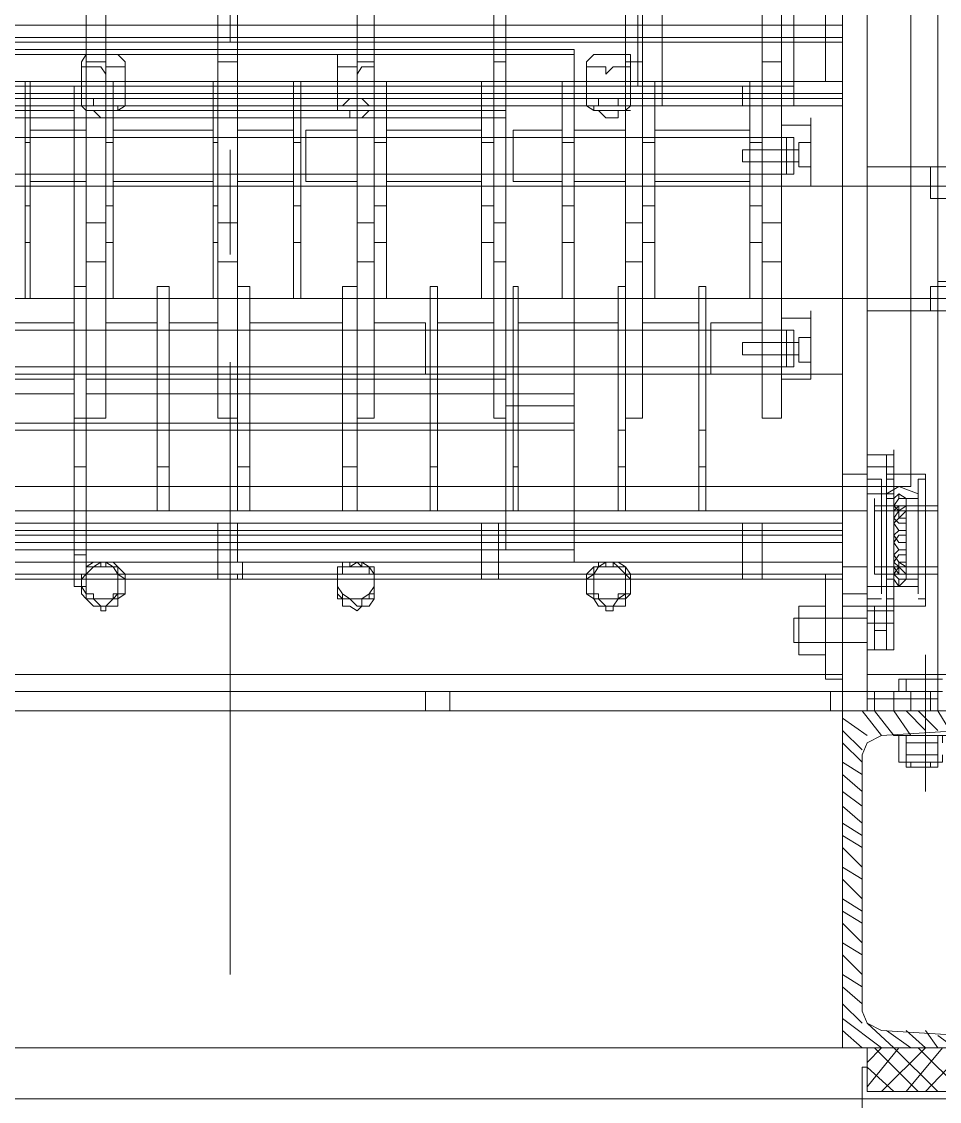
# Model space of a CAD drawing. Header units: millimetres. Extents: x 3220 to 226993, y 817 to 176024.
# Drawn here: x 73825 to 74369, y 87830 to 88470 of the extents above; entities that cross this region are included whole.
import ezdxf

# ---------------------------------------------------------------- set-up
doc = ezdxf.new("R2010")
doc.units = ezdxf.units.MM

# ---------------------------------------------------------------- blocks, each defined once
blk = doc.blocks.new('ligne broyage 2')
at = {"color": 7, "linetype": 'Continuous', "lineweight": 5, "true_color": 0x000007}
for points in [[(1697.35, 9545.77), (1697.35, 8427.57)], [(1697.35, 8427.57), (1697.35, 9545.77)], [(1711.82, 9545.77), (1711.82, 8427.57)], [(1747.99, 9338.91), (1747.99, 8468.07)], [(1759.56, 9338.91), (1759.56, 8468.07)], [(1830.44, 9338.91), (1830.44, 8468.07)], [(1911.45, 9338.91), (1911.45, 8468.07)], [(1918.68, 9338.91), (1918.68, 8468.07)], [(1989.56, 9338.91), (1989.56, 8468.07)], [(2070.57, 9338.91), (2070.57, 8468.07)], [(2082.15, 9338.91), (2082.15, 8468.07)], [(2148.69, 9338.91), (2148.69, 8468.07)], [(1740.75, 9153.75), (1740.75, 8653.23)], [(1818.87, 9142.18), (1818.87, 8664.81)], [(1833.33, 9142.18), (1833.33, 8664.81)], [(2074.91, 9064.06), (2074.91, 8690.85)], [(1655.4, 8617.07), (1655.4, 8945.44)], [(1671.32, 8945.44), (1671.32, 8617.07)], [(1840.57, 8878.9), (1840.57, 8468.07)], [(1999.69, 8878.9), (1999.69, 8468.07)], [(2160.26, 8878.9), (2160.26, 8468.07)], [(1721.95, 8667.7), (1721.95, 8790.66)], [(2440.9, 8700.97), (1711.82, 8700.97)], [(1711.82, 8700.97), (2440.9, 8700.97)], [(1711.82, 8693.74), (2440.9, 8693.74)], [(2440.9, 8690.85), (1711.82, 8690.85)], [(1711.82, 8690.85), (2440.9, 8690.85)], [(1870.94, 8686.51), (2455.36, 8686.51)], [(1870.94, 8686.51), (1870.94, 8683.61)], [(1870.94, 8683.61), (1870.94, 8482.54)], [(1870.94, 8683.61), (2455.36, 8683.61)], [(1759.56, 8679.27), (1747.99, 8679.27)], [(1840.57, 8679.27), (1830.44, 8679.27)], [(1837.67, 8679.27), (1837.67, 8657.57)], [(1863.71, 8657.57), (1863.71, 8679.27)], [(1918.68, 8679.27), (1911.45, 8679.27)], [(1989.56, 8679.27), (1989.56, 8657.57)], [(1999.69, 8679.27), (1989.56, 8679.27)], [(2011.26, 8657.57), (2011.26, 8679.27)], [(2082.15, 8679.27), (2070.57, 8679.27)], [(2137.12, 8679.27), (2137.12, 8657.57)], [(2160.26, 8679.27), (2148.69, 8679.27)], [(2163.15, 8657.57), (2163.15, 8679.27)], [(2440.9, 8667.7), (1711.82, 8667.7)], [(1711.82, 8667.7), (1721.95, 8667.7), (1721.95, 8667.7)], [(1759.56, 8667.7), (1766.79, 8667.7)], [(1759.56, 8667.7), (1759.56, 8572.23)], [(1766.79, 8667.7), (1766.79, 8572.23)], [(1823.21, 8667.7), (1830.44, 8667.7)], [(1823.21, 8667.7), (1823.21, 8572.23)], [(1830.44, 8667.7), (1830.44, 8572.23)], [(1870.94, 8667.7), (1878.18, 8667.7)], [(1870.94, 8667.7), (1870.94, 8572.23)], [(1878.18, 8667.7), (1878.18, 8572.23)], [(1918.68, 8667.7), (1925.91, 8667.7)], [(1918.68, 8667.7), (1918.68, 8572.23)], [(1925.91, 8667.7), (1925.91, 8572.23)], [(1982.33, 8667.7), (1989.56, 8667.7)], [(1982.33, 8667.7), (1982.33, 8572.23)], [(1989.56, 8667.7), (1989.56, 8572.23)], [(2032.96, 8667.7), (2037.3, 8667.7)], [(2032.96, 8667.7), (2032.96, 8572.23)], [(2037.3, 8667.7), (2037.3, 8572.23)], [(2082.15, 8667.7), (2085.04, 8667.7)], [(2082.15, 8667.7), (2082.15, 8572.23)], [(2085.04, 8667.7), (2085.04, 8572.23)], [(2144.35, 8667.7), (2148.69, 8667.7)], [(2144.35, 8667.7), (2144.35, 8572.23)], [(2148.69, 8667.7), (2148.69, 8572.23)], [(2193.53, 8667.7), (2196.42, 8667.7)], [(2193.53, 8667.7), (2193.53, 8572.23)], [(2196.42, 8667.7), (2196.42, 8572.23)], [(1740.75, 8664.81), (1771.13, 8664.81)], [(1818.87, 8664.81), (1771.13, 8664.81)], [(1771.13, 8664.81), (1771.13, 8653.23)], [(1818.87, 8653.23), (1818.87, 8664.81)], [(1818.87, 8664.81), (1833.33, 8664.81)], [(1833.33, 8664.81), (2315.04, 8664.81)], [(2167.49, 8664.81), (2160.26, 8664.81)], [(2160.26, 8660.47), (2160.26, 8664.81)], [(2167.49, 8660.47), (2167.49, 8664.81)], [(2440.9, 8660.47), (1711.82, 8660.47)], [(1711.82, 8660.47), (2440.9, 8660.47)], [(2440.9, 8657.57), (1711.82, 8657.57)], [(1711.82, 8657.57), (2440.9, 8657.57)], [(1711.82, 8657.57), (2440.9, 8657.57)], [(1747.99, 8657.57), (1759.56, 8657.57)], [(1830.44, 8657.57), (1840.57, 8657.57)], [(1837.67, 8657.57), (1837.67, 8653.23)], [(1859.37, 8650.34), (1859.37, 8653.23), (1856.48, 8653.23), (1856.48, 8657.57), (1844.91, 8657.57), (1844.91, 8653.23), (1840.57, 8653.23)], [(1863.71, 8653.23), (1863.71, 8657.57)], [(1911.45, 8657.57), (1918.68, 8657.57)], [(2008.37, 8650.34), (2011.26, 8650.34), (2011.26, 8653.23), (2008.37, 8653.23), (2004.03, 8657.57), (1996.8, 8657.57), (1992.46, 8653.23), (1989.56, 8653.23)], [(1989.56, 8653.23), (1989.56, 8650.34), (2011.26, 8650.34), (2011.26, 8657.57), (1989.56, 8657.57), (1989.56, 8653.23), (1989.56, 8657.57)], [(1989.56, 8657.57), (1999.69, 8657.57)], [(2011.26, 8653.23), (2011.26, 8657.57)], [(2070.57, 8657.57), (2082.15, 8657.57)], [(2137.12, 8657.57), (2137.12, 8653.23)], [(2160.26, 8650.34), (2160.26, 8653.23), (2155.92, 8653.23), (2155.92, 8657.57), (2144.35, 8657.57), (2144.35, 8653.23), (2141.45, 8653.23)], [(2148.69, 8657.57), (2160.26, 8657.57)], [(2167.49, 8660.47), (2160.26, 8660.47)], [(2160.26, 8646), (2160.26, 8660.47), (2167.49, 8660.47)], [(2163.15, 8653.23), (2163.15, 8657.57)], [(2167.49, 8646), (2167.49, 8660.47)], [(2440.9, 8653.23), (1711.82, 8653.23)], [(1740.75, 8653.23), (1771.13, 8653.23)], [(1818.87, 8653.23), (1771.13, 8653.23)], [(1818.87, 8653.23), (2329.51, 8653.23)], [(1837.67, 8650.34), (1840.57, 8650.34)], [(1840.57, 8653.23), (1840.57, 8650.34), (1840.57, 8650.34)], [(1840.57, 8650.34), (1844.91, 8650.34), (1844.91, 8646), (1852.14, 8646), (1856.48, 8650.34), (1859.37, 8650.34)], [(1859.37, 8650.34), (1859.37, 8653.23)], [(1911.45, 8650.34), (2160.26, 8650.34)], [(1911.45, 8650.34), (1911.45, 8646)], [(1989.56, 8653.23), (1989.56, 8650.34), (1989.56, 8650.34)], [(1989.56, 8650.34), (1989.56, 8653.23)], [(1989.56, 8650.34), (1992.46, 8650.34), (1996.8, 8646), (2004.03, 8646), (2004.03, 8650.34), (2008.37, 8650.34)], [(2008.37, 8650.34), (2011.26, 8650.34)], [(2137.12, 8650.34), (2141.45, 8650.34)], [(2141.45, 8653.23), (2141.45, 8650.34), (2141.45, 8650.34)], [(2141.45, 8650.34), (2144.35, 8650.34), (2144.35, 8646), (2151.58, 8646), (2155.92, 8650.34), (2160.26, 8650.34)], [(2160.26, 8650.34), (2160.26, 8653.23)], [(2167.49, 8650.34), (2414.86, 8650.34)], [(1730.63, 8641.66), (1730.63, 8646)], [(1730.63, 8605.5), (1730.63, 8641.66), (1747.99, 8641.66)], [(1730.63, 8605.5), (1730.63, 8641.66)], [(1747.99, 8641.66), (1747.99, 8646)], [(1747.99, 8641.66), (1747.99, 8605.5)], [(1911.45, 8646), (1911.45, 8482.54)], [(1911.45, 8646), (2160.26, 8646)], [(2167.49, 8646), (2160.26, 8646)], [(2160.26, 8468.07), (2160.26, 8646)], [(2167.49, 8646), (2414.86, 8646)], [(2167.49, 8468.07), (2167.49, 8646)], [(1823.21, 8638.77), (1766.79, 8638.77)], [(1766.79, 8608.39), (1766.79, 8638.77)], [(1823.21, 8608.39), (1823.21, 8638.77)], [(1870.94, 8638.77), (1840.57, 8638.77)], [(1840.57, 8608.39), (1840.57, 8638.77)], [(1870.94, 8608.39), (1870.94, 8638.77)], [(1878.18, 8608.39), (1878.18, 8638.77)], [(1907.11, 8638.77), (1878.18, 8638.77)], [(1907.11, 8608.39), (1907.11, 8638.77)], [(1982.33, 8638.77), (1925.91, 8638.77)], [(1925.91, 8608.39), (1925.91, 8638.77)], [(1982.33, 8608.39), (1982.33, 8638.77)], [(2030.07, 8638.77), (1999.69, 8638.77)], [(1999.69, 8608.39), (1999.69, 8638.77)], [(2030.07, 8608.39), (2030.07, 8638.77)], [(2037.3, 8608.39), (2037.3, 8638.77)], [(2070.57, 8638.77), (2037.3, 8638.77)], [(2070.57, 8608.39), (2070.57, 8638.77)], [(2144.35, 8638.77), (2085.04, 8638.77)], [(2085.04, 8608.39), (2085.04, 8638.77)], [(2144.35, 8608.39), (2144.35, 8638.77)], [(2193.53, 8638.77), (2160.26, 8638.77)], [(2160.26, 8608.39), (2160.26, 8638.77)], [(2193.53, 8608.39), (2193.53, 8638.77)], [(1737.86, 8631.54), (1730.63, 8631.54)], [(1737.86, 8631.54), (1737.86, 8617.07)], [(2400.39, 8634.43), (1740.75, 8634.43)], [(1745.09, 8634.43), (1745.09, 8612.73)], [(1747.99, 8634.43), (1745.09, 8634.43)], [(1766.79, 8634.43), (1759.56, 8634.43)], [(1759.56, 8631.54), (1766.79, 8631.54)], [(1823.21, 8634.43), (1766.79, 8634.43)], [(1830.44, 8634.43), (1823.21, 8634.43)], [(1823.21, 8631.54), (1830.44, 8631.54)], [(1870.94, 8634.43), (1840.57, 8634.43)], [(1878.18, 8634.43), (1870.94, 8634.43)], [(1870.94, 8631.54), (1878.18, 8631.54)], [(1907.11, 8634.43), (1878.18, 8634.43)], [(1925.91, 8634.43), (1918.68, 8634.43)], [(1918.68, 8631.54), (1925.91, 8631.54)], [(1982.33, 8634.43), (1925.91, 8634.43)], [(1989.56, 8634.43), (1982.33, 8634.43)], [(1982.33, 8631.54), (1989.56, 8631.54)], [(2030.07, 8634.43), (1999.69, 8634.43)], [(2037.3, 8634.43), (2032.96, 8634.43)], [(2032.96, 8631.54), (2037.3, 8631.54)], [(2070.57, 8634.43), (2037.3, 8634.43)], [(2085.04, 8634.43), (2082.15, 8634.43)], [(2082.15, 8631.54), (2085.04, 8631.54)], [(2144.35, 8634.43), (2085.04, 8634.43)], [(2148.69, 8634.43), (2144.35, 8634.43)], [(2144.35, 8631.54), (2148.69, 8631.54)], [(2193.53, 8634.43), (2160.26, 8634.43)], [(2196.42, 8634.43), (2193.53, 8634.43)], [(2193.53, 8631.54), (2196.42, 8631.54)], [(1745.09, 8627.2), (1737.86, 8627.2)], [(1745.09, 8627.2), (1745.09, 8619.96), (1740.75, 8619.96)], [(1740.75, 8627.2), (1745.09, 8627.2), (1745.09, 8627.2)], [(1771.13, 8627.2), (1771.13, 8619.96), (1740.75, 8619.96)], [(1771.13, 8627.2), (1740.75, 8627.2)], [(2074.91, 8627.2), (2074.91, 8564.99)], [(1671.32, 8605.5), (1671.32, 8617.07), (1629.37, 8617.07)], [(1655.4, 8617.07), (1655.4, 8605.5)], [(1659.74, 8605.5), (1659.74, 8617.07)], [(1697.35, 8617.07), (1671.32, 8617.07)], [(1730.63, 8617.07), (1737.86, 8617.07)], [(1737.86, 8619.96), (1745.09, 8619.96)], [(1740.75, 8612.73), (1740.75, 8617.07)], [(1740.75, 8612.73), (2400.39, 8612.73)], [(1745.09, 8612.73), (1747.99, 8612.73)], [(1759.56, 8612.73), (1766.79, 8612.73)], [(1766.79, 8612.73), (1823.21, 8612.73)], [(1823.21, 8612.73), (1830.44, 8612.73)], [(1840.57, 8612.73), (1870.94, 8612.73)], [(1870.94, 8612.73), (1878.18, 8612.73)], [(1878.18, 8612.73), (1907.11, 8612.73)], [(1918.68, 8612.73), (1925.91, 8612.73)], [(1925.91, 8612.73), (1982.33, 8612.73)], [(1982.33, 8612.73), (1989.56, 8612.73)], [(1999.69, 8612.73), (2030.07, 8612.73)], [(2032.96, 8612.73), (2037.3, 8612.73)], [(2037.3, 8612.73), (2070.57, 8612.73)], [(2082.15, 8612.73), (2085.04, 8612.73)], [(2085.04, 8612.73), (2144.35, 8612.73)], [(2144.35, 8612.73), (2148.69, 8612.73)], [(2160.26, 8612.73), (2193.53, 8612.73)], [(2193.53, 8612.73), (2196.42, 8612.73)], [(2495.87, 8605.5), (1629.37, 8605.5)], [(1655.4, 8538.95), (1655.4, 8605.5)], [(1659.74, 8598.26), (1659.74, 8605.5)], [(1671.32, 8605.5), (1671.32, 8538.95)], [(1730.63, 8605.5), (1747.99, 8605.5)], [(1747.99, 8605.5), (1747.99, 8608.39)], [(1766.79, 8608.39), (1823.21, 8608.39)], [(1840.57, 8608.39), (1870.94, 8608.39)], [(1878.18, 8608.39), (1907.11, 8608.39)], [(1925.91, 8608.39), (1982.33, 8608.39)], [(1999.69, 8608.39), (2030.07, 8608.39)], [(2037.3, 8608.39), (2070.57, 8608.39)], [(2085.04, 8608.39), (2144.35, 8608.39)], [(2160.26, 8608.39), (2193.53, 8608.39)], [(1766.79, 8593.92), (1759.56, 8593.92)], [(1830.44, 8593.92), (1823.21, 8593.92)], [(1878.18, 8593.92), (1870.94, 8593.92)], [(1925.91, 8593.92), (1918.68, 8593.92)], [(1989.56, 8593.92), (1982.33, 8593.92)], [(2037.3, 8593.92), (2032.96, 8593.92)], [(2085.04, 8593.92), (2082.15, 8593.92)], [(2148.69, 8593.92), (2144.35, 8593.92)], [(2196.42, 8593.92), (2193.53, 8593.92)], [(1759.56, 8583.8), (1747.99, 8583.8)], [(1840.57, 8583.8), (1830.44, 8583.8)], [(1918.68, 8583.8), (1911.45, 8583.8)], [(1999.69, 8583.8), (1989.56, 8583.8)], [(2082.15, 8583.8), (2070.57, 8583.8)], [(2160.26, 8583.8), (2148.69, 8583.8)], [(1759.56, 8572.23), (1766.79, 8572.23), (1766.79, 8538.95)], [(1759.56, 8572.23), (1759.56, 8538.95)], [(1759.56, 8572.23), (1766.79, 8572.23)], [(1823.21, 8572.23), (1830.44, 8572.23), (1830.44, 8538.95)], [(1823.21, 8572.23), (1823.21, 8538.95)], [(1823.21, 8572.23), (1830.44, 8572.23)], [(1870.94, 8572.23), (1878.18, 8572.23), (1878.18, 8538.95)], [(1870.94, 8572.23), (1870.94, 8538.95)], [(1870.94, 8572.23), (1878.18, 8572.23)], [(1918.68, 8572.23), (1925.91, 8572.23), (1925.91, 8538.95)], [(1918.68, 8572.23), (1918.68, 8538.95)], [(1918.68, 8572.23), (1925.91, 8572.23)], [(1982.33, 8572.23), (1989.56, 8572.23), (1989.56, 8538.95)], [(1982.33, 8572.23), (1982.33, 8538.95)], [(1982.33, 8572.23), (1989.56, 8572.23)], [(2032.96, 8572.23), (2037.3, 8572.23), (2037.3, 8538.95)], [(2032.96, 8572.23), (2032.96, 8538.95)], [(2032.96, 8572.23), (2037.3, 8572.23)], [(2082.15, 8572.23), (2082.15, 8538.95)], [(2085.04, 8572.23), (2085.04, 8538.95)], [(2144.35, 8572.23), (2148.69, 8572.23), (2148.69, 8538.95)], [(2144.35, 8572.23), (2144.35, 8538.95)], [(2144.35, 8572.23), (2148.69, 8572.23)], [(2193.53, 8572.23), (2196.42, 8572.23), (2196.42, 8538.95)], [(2193.53, 8572.23), (2193.53, 8538.95)], [(2193.53, 8572.23), (2196.42, 8572.23)], [(1747.99, 8560.65), (1759.56, 8560.65)], [(1830.44, 8560.65), (1840.57, 8560.65)], [(1911.45, 8560.65), (1918.68, 8560.65)], [(1989.56, 8560.65), (1999.69, 8560.65)], [(2070.57, 8560.65), (2082.15, 8560.65)], [(2148.69, 8560.65), (2160.26, 8560.65)], [(1640.94, 8538.95), (1640.94, 8546.19), (1659.74, 8546.19), (1655.4, 8546.19), (1655.4, 8549.08), (1640.94, 8549.08), (1640.94, 8546.19)], [(1659.74, 8538.95), (1659.74, 8546.19)], [(1797.17, 8546.19), (1792.83, 8546.19)], [(1792.83, 8413.1), (1792.83, 8546.19)], [(1797.17, 8413.1), (1797.17, 8546.19)], [(1844.91, 8546.19), (1840.57, 8546.19)], [(1840.57, 8413.1), (1840.57, 8546.19)], [(1844.91, 8413.1), (1844.91, 8546.19)], [(1907.11, 8546.19), (1904.22, 8546.19)], [(1904.22, 8413.1), (1904.22, 8546.19)], [(1907.11, 8413.1), (1907.11, 8546.19)], [(1956.29, 8546.19), (1951.95, 8546.19)], [(1951.95, 8413.1), (1951.95, 8546.19)], [(1956.29, 8413.1), (1956.29, 8546.19)], [(2008.37, 8546.19), (1999.69, 8546.19)], [(1999.69, 8413.1), (1999.69, 8546.19)], [(2008.37, 8413.1), (2008.37, 8546.19)], [(2070.57, 8546.19), (2063.34, 8546.19)], [(2063.34, 8413.1), (2063.34, 8546.19)], [(2070.57, 8413.1), (2070.57, 8546.19)], [(2111.08, 8413.1), (2111.08, 8546.19)], [(2118.31, 8546.19), (2111.08, 8546.19)], [(2118.31, 8413.1), (2118.31, 8546.19)], [(2160.26, 8413.1), (2160.26, 8546.19)], [(2167.49, 8546.19), (2160.26, 8546.19)], [(2167.49, 8413.1), (2167.49, 8546.19)], [(1629.37, 8538.95), (1629.37, 8531.72), (1697.35, 8531.72)], [(2495.87, 8538.95), (1629.37, 8538.95)], [(1655.4, 8538.95), (1655.4, 8531.72)], [(1659.74, 8531.72), (1659.74, 8538.95)], [(1671.32, 8531.72), (1671.32, 8538.95)], [(1759.56, 8538.95), (1766.79, 8538.95)], [(1823.21, 8538.95), (1830.44, 8538.95)], [(1870.94, 8538.95), (1878.18, 8538.95)], [(1918.68, 8538.95), (1925.91, 8538.95)], [(1982.33, 8538.95), (1989.56, 8538.95)], [(2032.96, 8538.95), (2037.3, 8538.95)], [(2082.15, 8538.95), (2085.04, 8538.95)], [(2144.35, 8538.95), (2148.69, 8538.95)], [(2193.53, 8538.95), (2196.42, 8538.95)], [(1655.4, 8301.72), (1655.4, 8531.72)], [(1671.32, 8531.72), (1671.32, 8427.57)], [(1730.63, 8527.38), (1730.63, 8531.72)], [(1730.63, 8491.22), (1730.63, 8527.38), (1730.63, 8527.38)], [(1747.99, 8491.22), (1747.99, 8527.38), (1730.63, 8527.38), (1730.63, 8491.22)], [(1747.99, 8527.38), (1747.99, 8531.72)], [(2400.39, 8520.15), (1740.75, 8520.15)], [(1745.09, 8520.15), (1745.09, 8498.45)], [(1747.99, 8520.15), (1745.09, 8520.15)], [(1789.94, 8524.49), (1759.56, 8524.49)], [(1789.94, 8520.15), (1759.56, 8520.15)], [(1789.94, 8524.49), (1789.94, 8494.11)], [(1797.17, 8520.15), (1792.83, 8520.15)], [(1797.17, 8524.49), (1797.17, 8494.11)], [(1830.44, 8524.49), (1797.17, 8524.49)], [(1830.44, 8520.15), (1797.17, 8520.15)], [(1830.44, 8524.49), (1830.44, 8494.11)], [(1844.91, 8520.15), (1840.57, 8520.15)], [(1904.22, 8524.49), (1844.91, 8524.49)], [(1844.91, 8524.49), (1844.91, 8494.11)], [(1904.22, 8520.15), (1844.91, 8520.15)], [(1904.22, 8524.49), (1904.22, 8494.11)], [(1907.11, 8520.15), (1904.22, 8520.15)], [(1951.95, 8524.49), (1918.68, 8524.49)], [(1951.95, 8520.15), (1918.68, 8520.15)], [(1951.95, 8524.49), (1951.95, 8494.11)], [(1956.29, 8520.15), (1951.95, 8520.15)], [(1959.19, 8524.49), (1959.19, 8494.11)], [(1989.56, 8524.49), (1959.19, 8524.49)], [(1989.56, 8520.15), (1959.19, 8520.15)], [(1989.56, 8524.49), (1989.56, 8494.11)], [(2008.37, 8520.15), (1999.69, 8520.15)], [(2063.34, 8524.49), (2008.37, 8524.49)], [(2008.37, 8524.49), (2008.37, 8494.11)], [(2063.34, 8520.15), (2008.37, 8520.15)], [(2063.34, 8524.49), (2063.34, 8494.11)], [(2070.57, 8520.15), (2063.34, 8520.15)], [(2111.08, 8524.49), (2082.15, 8524.49)], [(2111.08, 8520.15), (2082.15, 8520.15)], [(2111.08, 8524.49), (2111.08, 8494.11)], [(2118.31, 8520.15), (2111.08, 8520.15)], [(2118.31, 8524.49), (2118.31, 8494.11)], [(2148.69, 8524.49), (2118.31, 8524.49)], [(2148.69, 8520.15), (2118.31, 8520.15)], [(2148.69, 8524.49), (2148.69, 8494.11)], [(2167.49, 8520.15), (2160.26, 8520.15)], [(2222.46, 8524.49), (2167.49, 8524.49)], [(2167.49, 8524.49), (2167.49, 8494.11)], [(2222.46, 8520.15), (2167.49, 8520.15)], [(1737.86, 8515.81), (1730.63, 8515.81)], [(1737.86, 8515.81), (1737.86, 8501.34)], [(1745.09, 8512.92), (1737.86, 8512.92)], [(1745.09, 8512.92), (1745.09, 8505.68), (1740.75, 8505.68)], [(1740.75, 8512.92), (1745.09, 8512.92), (1745.09, 8512.92)], [(1771.13, 8512.92), (1771.13, 8505.68), (1740.75, 8505.68)], [(1771.13, 8512.92), (1740.75, 8512.92)], [(1730.63, 8501.34), (1737.86, 8501.34)], [(1737.86, 8505.68), (1745.09, 8505.68)], [(1740.75, 8498.45), (1740.75, 8501.34)], [(2074.91, 8501.34), (2074.91, 8138.25), (2074.91, 8138.25)], [(1740.75, 8498.45), (2400.39, 8498.45)], [(1745.09, 8498.45), (1747.99, 8498.45)], [(1759.56, 8498.45), (1789.94, 8498.45)], [(1792.83, 8498.45), (1797.17, 8498.45)], [(1797.17, 8498.45), (1830.44, 8498.45)], [(1840.57, 8498.45), (1844.91, 8498.45)], [(1844.91, 8498.45), (1904.22, 8498.45)], [(1904.22, 8498.45), (1907.11, 8498.45)], [(1918.68, 8498.45), (1951.95, 8498.45)], [(1951.95, 8498.45), (1956.29, 8498.45)], [(1959.19, 8498.45), (1989.56, 8498.45)], [(1999.69, 8498.45), (2008.37, 8498.45)], [(2008.37, 8498.45), (2063.34, 8498.45)], [(2063.34, 8498.45), (2070.57, 8498.45)], [(2082.15, 8498.45), (2111.08, 8498.45)], [(2111.08, 8498.45), (2118.31, 8498.45)], [(2118.31, 8498.45), (2148.69, 8498.45)], [(2160.26, 8498.45), (2167.49, 8498.45)], [(2167.49, 8498.45), (2222.46, 8498.45)], [(1711.82, 8494.11), (2440.9, 8494.11)], [(1711.82, 8494.11), (1711.82, 8427.57)], [(1730.63, 8491.22), (1747.99, 8491.22)], [(1747.99, 8491.22), (1747.99, 8494.11)], [(1759.56, 8494.11), (1789.94, 8494.11)], [(1797.17, 8494.11), (1830.44, 8494.11)], [(1844.91, 8494.11), (1904.22, 8494.11)], [(1870.94, 8491.22), (1870.94, 8494.11)], [(1870.94, 8465.18), (1870.94, 8491.22)], [(1911.45, 8491.22), (2160.26, 8491.22)], [(1918.68, 8494.11), (1951.95, 8494.11)], [(1959.19, 8494.11), (1989.56, 8494.11)], [(2008.37, 8494.11), (2063.34, 8494.11)], [(2082.15, 8494.11), (2111.08, 8494.11)], [(2118.31, 8494.11), (2148.69, 8494.11)], [(2167.49, 8494.11), (2222.46, 8494.11)], [(2167.49, 8491.22), (2414.86, 8491.22)], [(1911.45, 8482.54), (1870.94, 8482.54), (1870.94, 8482.54)], [(1911.45, 8475.3), (1870.94, 8475.3), (1870.94, 8482.54)], [(1911.45, 8482.54), (1911.45, 8475.3)], [(1911.45, 8482.54), (2160.26, 8482.54)], [(2167.49, 8482.54), (2414.86, 8482.54)], [(1870.94, 8475.3), (1870.94, 8460.84)], [(1911.45, 8475.3), (1911.45, 8460.84)], [(1747.99, 8468.07), (1759.56, 8468.07)], [(1830.44, 8468.07), (1840.57, 8468.07)], [(1870.94, 8465.18), (2455.36, 8465.18)], [(1870.94, 8460.84), (1870.94, 8465.18)], [(1911.45, 8468.07), (1918.68, 8468.07)], [(1989.56, 8468.07), (1999.69, 8468.07)], [(2070.57, 8468.07), (2082.15, 8468.07)], [(2148.69, 8468.07), (2160.26, 8468.07)], [(1797.17, 8460.84), (1792.83, 8460.84)], [(1844.91, 8460.84), (1840.57, 8460.84)], [(1870.94, 8460.84), (2455.36, 8460.84)], [(1870.94, 8460.84), (1870.94, 8382.72)], [(1907.11, 8460.84), (1904.22, 8460.84)], [(1911.45, 8460.84), (1911.45, 8389.96)], [(1956.29, 8460.84), (1951.95, 8460.84)], [(2008.37, 8460.84), (1999.69, 8460.84)], [(2070.57, 8460.84), (2063.34, 8460.84)], [(2118.31, 8460.84), (2111.08, 8460.84)], [(2160.26, 8368.26), (2160.26, 8460.84)], [(2167.49, 8460.84), (2160.26, 8460.84)], [(2167.49, 8368.26), (2167.49, 8460.84)], [(1681.44, 8446.37), (1681.44, 8449.27)], [(1681.44, 8420.33), (1681.44, 8446.37), (1697.35, 8446.37)], [(1685.78, 8446.37), (1685.78, 8442.03)], [(1681.44, 8434.8), (1685.78, 8434.8), (1685.78, 8442.03)], [(1697.35, 8439.14), (1681.44, 8439.14)], [(1685.78, 8434.8), (1685.78, 8439.14)], [(1792.83, 8439.14), (1797.17, 8439.14)], [(1840.57, 8439.14), (1844.91, 8439.14)], [(1904.22, 8439.14), (1907.11, 8439.14)], [(1951.95, 8439.14), (1956.29, 8439.14)], [(1999.69, 8439.14), (2008.37, 8439.14)], [(2063.34, 8439.14), (2070.57, 8439.14)], [(2111.08, 8439.14), (2118.31, 8439.14)], [(2160.26, 8439.14), (2167.49, 8439.14)], [(1662.64, 8356.69), (1662.64, 8434.8)], [(1662.64, 8434.8), (1681.44, 8434.8), (1681.44, 8434.8)], [(1662.64, 8431.91), (1662.64, 8434.8)], [(1666.98, 8431.91), (1662.64, 8431.91)], [(1666.98, 8427.57), (1666.98, 8431.91)], [(1681.44, 8431.91), (1681.44, 8434.8)], [(1685.78, 8431.91), (1681.44, 8431.91), (1681.44, 8431.91)], [(1685.78, 8431.91), (1685.78, 8434.8)], [(1685.78, 8431.91), (1685.78, 8434.8), (1685.78, 8434.8)], [(1685.78, 8427.57), (1685.78, 8431.91)], [(1697.35, 8431.91), (1688.68, 8431.91)], [(1688.68, 8427.57), (1688.68, 8431.91)], [(1711.82, 8434.8), (1697.35, 8434.8)], [(1711.82, 8434.8), (1697.35, 8434.8)], [(1666.98, 8363.92), (1666.98, 8427.57)], [(1678.55, 8427.57), (1666.98, 8423.23)], [(1666.98, 8423.23), (1666.98, 8427.57)], [(1678.55, 8427.57), (1666.98, 8423.23)], [(1671.32, 8427.57), (2481.4, 8427.57)], [(1685.78, 8423.23), (1678.55, 8427.57), (1678.55, 8427.57)], [(1685.78, 8423.23), (1678.55, 8427.57)], [(1685.78, 8423.23), (1685.78, 8427.57)], [(1688.68, 8363.92), (1688.68, 8427.57)], [(1711.82, 8427.57), (1697.35, 8427.57)], [(1697.35, 8427.57), (1711.82, 8427.57)], [(1655.4, 8416), (1655.4, 8420.33), (1655.4, 8420.33)], [(1666.98, 8368.26), (1666.98, 8423.23)], [(1666.98, 8368.26), (1666.98, 8423.23)], [(1674.21, 8420.33), (1666.98, 8420.33), (1666.98, 8420.33)], [(1685.78, 8420.33), (1681.44, 8420.33), (1678.55, 8423.23), (1674.21, 8420.33)], [(1674.21, 8372.6), (1674.21, 8420.33)], [(1681.44, 8423.23), (1697.35, 8423.23)], [(1681.44, 8372.6), (1681.44, 8420.33)], [(1681.44, 8408.76), (1681.44, 8420.33)], [(1685.78, 8368.26), (1685.78, 8423.23)], [(1685.78, 8368.26), (1685.78, 8423.23)], [(1685.78, 8416), (1685.78, 8420.33), (1685.78, 8420.33)], [(1693.02, 8416), (1693.02, 8420.33)], [(1655.4, 8375.49), (1655.4, 8416)], [(1655.4, 8416), (1674.21, 8416), (1674.21, 8416)], [(1655.4, 8413.1), (1693.02, 8413.1), (1693.02, 8413.1)], [(1674.21, 8416), (1678.55, 8413.1), (1681.44, 8416)], [(1681.44, 8416), (1693.02, 8416), (1693.02, 8416)], [(1685.78, 8387.06), (1685.78, 8416)], [(1693.02, 8375.49), (1693.02, 8416)], [(1693.02, 8413.1), (1693.02, 8416)], [(1711.82, 8413.1), (1697.35, 8413.1)], [(2440.9, 8413.1), (1711.82, 8413.1)], [(1711.82, 8413.1), (2440.9, 8413.1), (1711.82, 8413.1), (2440.9, 8413.1)], [(1797.17, 8413.1), (1792.83, 8413.1)], [(1844.91, 8413.1), (1840.57, 8413.1)], [(1907.11, 8413.1), (1904.22, 8413.1)], [(1956.29, 8413.1), (1951.95, 8413.1)], [(2008.37, 8413.1), (1999.69, 8413.1)], [(2070.57, 8413.1), (2063.34, 8413.1)], [(2118.31, 8413.1), (2111.08, 8413.1)], [(2167.49, 8413.1), (2160.26, 8413.1)], [(1681.44, 8405.87), (1681.44, 8408.76)], [(1681.44, 8401.53), (1681.44, 8405.87), (1681.44, 8356.69)], [(1711.82, 8405.87), (2440.9, 8405.87)], [(2440.9, 8405.87), (1711.82, 8405.87), (1711.82, 8405.87)], [(2440.9, 8405.87), (1711.82, 8405.87)], [(2440.9, 8405.87), (1711.82, 8405.87)], [(1759.56, 8405.87), (1759.56, 8401.53), (1759.56, 8401.53)], [(1771.13, 8405.87), (1759.56, 8405.87), (1759.56, 8405.87)], [(1771.13, 8401.53), (1771.13, 8405.87), (1771.13, 8405.87)], [(1915.79, 8405.87), (1915.79, 8401.53), (1915.79, 8401.53)], [(1925.91, 8405.87), (1915.79, 8405.87), (1915.79, 8405.87)], [(1925.91, 8401.53), (1925.91, 8405.87), (1925.91, 8405.87)], [(2070.57, 8405.87), (2070.57, 8401.53), (2070.57, 8401.53)], [(2082.15, 8405.87), (2070.57, 8405.87), (2070.57, 8405.87)], [(2082.15, 8401.53), (2082.15, 8405.87), (2082.15, 8405.87)], [(1711.82, 8401.53), (2440.9, 8401.53)], [(1711.82, 8401.53), (2440.9, 8401.53)], [(2440.9, 8398.64), (1711.82, 8398.64)], [(1711.82, 8398.64), (2440.9, 8398.64)], [(1759.56, 8401.53), (1759.56, 8394.3), (1771.13, 8394.3), (1759.56, 8394.3)], [(1771.13, 8394.3), (1771.13, 8401.53)], [(1911.45, 8398.64), (2160.26, 8398.64)], [(1915.79, 8401.53), (1915.79, 8394.3), (1925.91, 8394.3), (1915.79, 8394.3)], [(1925.91, 8394.3), (1925.91, 8401.53)], [(2070.57, 8401.53), (2070.57, 8394.3), (2082.15, 8394.3), (2070.57, 8394.3)], [(2082.15, 8394.3), (2082.15, 8401.53), (2082.15, 8401.53)], [(2167.49, 8398.64), (2414.86, 8398.64)], [(1711.82, 8394.3), (2440.9, 8394.3)], [(1711.82, 8394.3), (2440.9, 8394.3)], [(1711.82, 8394.3), (2440.9, 8394.3)], [(1711.82, 8394.3), (2440.9, 8394.3)], [(2440.9, 8394.3), (1711.82, 8394.3)], [(1759.56, 8394.3), (1759.56, 8382.72)], [(1759.56, 8394.3), (1771.13, 8394.3), (1771.13, 8394.3)], [(1771.13, 8382.72), (1771.13, 8394.3)], [(1915.79, 8394.3), (1915.79, 8382.72)], [(1915.79, 8394.3), (1925.91, 8394.3), (1925.91, 8394.3)], [(1918.68, 8394.3), (1925.91, 8394.3), (1925.91, 8394.3)], [(1925.91, 8382.72), (1925.91, 8394.3)], [(2070.57, 8394.3), (2082.15, 8394.3), (2082.15, 8394.3)], [(2070.57, 8394.3), (2070.57, 8382.72)], [(2074.91, 8394.3), (2082.15, 8394.3), (2082.15, 8394.3)], [(2082.15, 8382.72), (2082.15, 8394.3)], [(1681.44, 8389.96), (1681.44, 8387.06)], [(1685.78, 8375.49), (1685.78, 8387.06), (1685.78, 8387.06)], [(1870.94, 8389.96), (2455.36, 8389.96)], [(1911.45, 8389.96), (2160.26, 8389.96)], [(1915.79, 8382.72), (1915.79, 8387.06)], [(1925.91, 8382.72), (1925.91, 8387.06)], [(2070.57, 8382.72), (2070.57, 8387.06)], [(2082.15, 8382.72), (2082.15, 8387.06)], [(2167.49, 8389.96), (2414.86, 8389.96)], [(1655.4, 8379.83), (1655.4, 8382.72)], [(1655.4, 8379.83), (1693.02, 8379.83)], [(1681.44, 8375.49), (1678.55, 8379.83), (1674.21, 8375.49), (1655.4, 8375.49)], [(1693.02, 8379.83), (1693.02, 8382.72)], [(1693.02, 8375.49), (1693.02, 8379.83)], [(1697.35, 8379.83), (1711.82, 8379.83)], [(1711.82, 8382.72), (2440.9, 8382.72)], [(1711.82, 8382.72), (2440.9, 8382.72), (1711.82, 8382.72), (2440.9, 8382.72)], [(1759.56, 8382.72), (1771.13, 8382.72), (1771.13, 8382.72)], [(1759.56, 8382.72), (1759.56, 8372.6), (1759.56, 8372.6)], [(1771.13, 8382.72), (1759.56, 8382.72), (1759.56, 8382.72)], [(1771.13, 8372.6), (1771.13, 8382.72)], [(1870.94, 8382.72), (2160.26, 8382.72)], [(1915.79, 8382.72), (1925.91, 8382.72), (1925.91, 8382.72)], [(1915.79, 8382.72), (1915.79, 8372.6), (1915.79, 8372.6)], [(1925.91, 8372.6), (1925.91, 8382.72), (1915.79, 8382.72)], [(2011.26, 8368.26), (2011.26, 8375.49), (2008.37, 8375.49), (2008.37, 8379.83), (1992.46, 8379.83), (1992.46, 8375.49), (1989.56, 8375.49), (1989.56, 8361.03), (1992.46, 8356.69), (1996.8, 8356.69), (1999.69, 8353.79), (2004.03, 8356.69), (2008.37, 8356.69), (2008.37, 8361.03), (2011.26, 8361.03), (2011.26, 8372.6)], [(2067.68, 8382.72), (2067.68, 8372.6), (2067.68, 8372.6)], [(2082.15, 8372.6), (2082.15, 8382.72), (2067.68, 8382.72)], [(2070.57, 8382.72), (2082.15, 8382.72), (2082.15, 8382.72)], [(2163.15, 8368.26), (2163.15, 8372.6), (2160.26, 8375.49), (2155.92, 8379.83), (2144.35, 8379.83), (2141.45, 8375.49), (2137.12, 8372.6), (2137.12, 8363.92), (2141.45, 8361.03), (2141.45, 8356.69), (2148.69, 8356.69), (2148.69, 8353.79), (2151.58, 8353.79), (2151.58, 8356.69), (2155.92, 8356.69), (2160.26, 8361.03), (2163.15, 8363.92), (2163.15, 8372.6)], [(2160.26, 8382.72), (2167.49, 8382.72)], [(2167.49, 8382.72), (2455.36, 8382.72)], [(1693.02, 8375.49), (1681.44, 8375.49), (1681.44, 8375.49)], [(1711.82, 8375.49), (2440.9, 8375.49)], [(1711.82, 8375.49), (1721.95, 8375.49)], [(1721.95, 8316.18), (1721.95, 8375.49)], [(1759.56, 8372.6), (1759.56, 8375.49), (1759.56, 8375.49)], [(1771.13, 8372.6), (1771.13, 8375.49), (1771.13, 8375.49)], [(1915.79, 8372.6), (1915.79, 8375.49), (1915.79, 8375.49)], [(1925.91, 8372.6), (1925.91, 8375.49), (1925.91, 8375.49)], [(2067.68, 8372.6), (2067.68, 8375.49)], [(2070.57, 8372.6), (2070.57, 8375.49)], [(2082.15, 8372.6), (2082.15, 8375.49), (2082.15, 8375.49)], [(2167.49, 8375.49), (2160.26, 8375.49)], [(1666.98, 8372.6), (1674.21, 8372.6)], [(1666.98, 8368.26), (1685.78, 8368.26)], [(1666.98, 8368.26), (1685.78, 8368.26), (1685.78, 8368.26)], [(1666.98, 8363.92), (1666.98, 8368.26)], [(1674.21, 8372.6), (1678.55, 8368.26), (1681.44, 8372.6)], [(1681.44, 8372.6), (1685.78, 8372.6)], [(1697.35, 8368.26), (1681.44, 8368.26)], [(1685.78, 8368.26), (1685.78, 8372.6)], [(1685.78, 8363.92), (1685.78, 8368.26)], [(1688.68, 8363.92), (1688.68, 8368.26)], [(1711.82, 8372.6), (2440.9, 8372.6)], [(1711.82, 8372.6), (1721.95, 8372.6)], [(1763.9, 8372.6), (1771.13, 8372.6), (1771.13, 8372.6)], [(1837.67, 8372.6), (1837.67, 8368.26), (1837.67, 8368.26)], [(1863.71, 8368.26), (1863.71, 8372.6), (1863.71, 8372.6)], [(1918.68, 8372.6), (1925.91, 8372.6), (1925.91, 8372.6)], [(1989.56, 8372.6), (1989.56, 8368.26)], [(2074.91, 8372.6), (2082.15, 8372.6), (2082.15, 8372.6)], [(2137.12, 8372.6), (2137.12, 8368.26), (2137.12, 8368.26)], [(2167.49, 8368.26), (2160.26, 8368.26)], [(1662.64, 8361.03), (1662.64, 8363.92)], [(1662.64, 8361.03), (1666.98, 8361.03)], [(1681.44, 8361.03), (1681.44, 8363.92)], [(1681.44, 8361.03), (1681.44, 8363.92)], [(1685.78, 8361.03), (1681.44, 8361.03)], [(1685.78, 8361.03), (1685.78, 8363.92)], [(1685.78, 8356.69), (1685.78, 8361.03)], [(1685.78, 8361.03), (1685.78, 8356.69), (1685.78, 8356.69)], [(1685.78, 8356.69), (1685.78, 8361.03)], [(1688.68, 8361.03), (1697.35, 8361.03)], [(1711.82, 8363.92), (1697.35, 8363.92)], [(1711.82, 8363.92), (1697.35, 8363.92)], [(1662.64, 8356.69), (1681.44, 8356.69), (1681.44, 8356.69)], [(1681.44, 8356.69), (1681.44, 8353.79)], [(1681.44, 8356.69), (1685.78, 8356.69)], [(1681.44, 8346.56), (1681.44, 8356.69), (1681.44, 8356.69)], [(1681.44, 8353.79), (1681.44, 8330.65)], [(1681.44, 8353.79), (1697.35, 8353.79)], [(1685.78, 8356.69), (1685.78, 8342.22)], [(1685.78, 8356.69), (1693.02, 8356.69), (1693.02, 8342.22)], [(1685.78, 8349.45), (1685.78, 8356.69)], [(1685.78, 8349.45), (1685.78, 8353.79), (1685.78, 8353.79)], [(1697.35, 8356.69), (1693.02, 8356.69)], [(1711.82, 8356.69), (1697.35, 8356.69)], [(1697.35, 8356.69), (1711.82, 8356.69)], [(1721.95, 8356.69), (1721.95, 8353.79), (1721.95, 8353.79)], [(1721.95, 8356.69), (1737.86, 8356.69), (1737.86, 8356.69)], [(1721.95, 8349.45), (1721.95, 8356.69), (1721.95, 8356.69)], [(1721.95, 8349.45), (1737.86, 8349.45), (1737.86, 8353.79)], [(1721.95, 8353.79), (1721.95, 8349.45), (1721.95, 8349.45)], [(1737.86, 8349.45), (1737.86, 8356.69), (1737.86, 8353.79)], [(1737.86, 8353.79), (1737.86, 8330.65)], [(1681.44, 8346.56), (1681.44, 8349.45)], [(1685.78, 8349.45), (1685.78, 8346.56)], [(1737.86, 8349.45), (1697.35, 8349.45)], [(1721.95, 8334.99), (1721.95, 8349.45), (1721.95, 8349.45)], [(1737.86, 8334.99), (1737.86, 8349.45), (1737.86, 8349.45)], [(1737.86, 8349.45), (1737.86, 8334.99)], [(1740.75, 8349.45), (1737.86, 8349.45), (1737.86, 8349.45)], [(1740.75, 8349.45), (1740.75, 8334.99)], [(1681.44, 8346.56), (1697.35, 8346.56)], [(1685.78, 8342.22), (1685.78, 8330.65)], [(1685.78, 8342.22), (1693.02, 8342.22)], [(1693.02, 8342.22), (1693.02, 8330.65)], [(1697.35, 8334.99), (1737.86, 8334.99)], [(1721.95, 8334.99), (1737.86, 8334.99)], [(1737.86, 8334.99), (1721.95, 8334.99), (1721.95, 8330.65)], [(1737.86, 8334.99), (1721.95, 8334.99), (1721.95, 8327.75), (1721.95, 8330.65)], [(1737.86, 8327.75), (1737.86, 8334.99), (1737.86, 8330.65)], [(1737.86, 8334.99), (1740.75, 8334.99), (1740.75, 8334.99)], [(1681.44, 8330.65), (1697.35, 8330.65), (1697.35, 8330.65)], [(1737.86, 8327.75), (1737.86, 8330.65)], [(1662.64, 8246.75), (1662.64, 8327.75)], [(1721.95, 8327.75), (1737.86, 8327.75), (1737.86, 8327.75)], [(1655.4, 8316.18), (1697.35, 8316.18)], [(1674.21, 8316.18), (1655.4, 8316.18)], [(1711.82, 8316.18), (2440.9, 8316.18)], [(1711.82, 8316.18), (2440.9, 8316.18)], [(1711.82, 8316.18), (1721.95, 8316.18), (1721.95, 8313.29), (1711.82, 8313.29)], [(1678.55, 8313.29), (1678.55, 8306.05), (1652.51, 8306.05)], [(1655.4, 8313.29), (1652.51, 8313.29), (1652.51, 8313.29)], [(1674.21, 8313.29), (1655.4, 8313.29), (1655.4, 8313.29)], [(1655.4, 8313.29), (1655.4, 8306.05)], [(1678.55, 8313.29), (1674.21, 8313.29), (1674.21, 8313.29)], [(1674.21, 8313.29), (1674.21, 8306.05)], [(1681.44, 8306.05), (1655.4, 8306.05), (1655.4, 8294.48)], [(1655.4, 8301.72), (1697.35, 8301.72), (1697.35, 8306.05)], [(1671.32, 8306.05), (1659.74, 8306.05)], [(1671.32, 8294.48), (1659.74, 8294.48), (1659.74, 8306.05)], [(1671.32, 8294.48), (1671.32, 8306.05)], [(1681.44, 8306.05), (2488.63, 8306.05)], [(1681.44, 8306.05), (1681.44, 8294.48)], [(1681.44, 8294.48), (1681.44, 8306.05)], [(1693.02, 8294.48), (1693.02, 8306.05)], [(1697.35, 8306.05), (1697.35, 8294.48)], [(1711.82, 8306.05), (1711.82, 8294.48)], [(1711.82, 8306.05), (1711.82, 8294.48)], [(1719.05, 8294.48), (1719.05, 8306.05)], [(1944.72, 8306.05), (1944.72, 8294.48)], [(1959.19, 8294.48), (1959.19, 8306.05)], [(156.75, 8294.48), (2514.67, 8294.48)], [(1688.68, 8104.98), (1640.94, 8102.09), (1638.05, 8097.75), (1633.71, 8094.85), (1711.82, 8094.85), (1711.82, 8294.48), (1633.71, 8294.48), (1633.71, 8290.14)], [(1688.68, 8104.98), (1640.94, 8102.09), (1638.05, 8097.75), (1633.71, 8094.85), (1711.82, 8094.85), (1711.82, 8294.48), (1633.71, 8294.48), (1633.71, 8290.14)], [(1633.71, 8290.14), (1638.05, 8287.25), (1640.94, 8282.91), (1688.68, 8280.02)], [(1633.71, 8290.14), (1638.05, 8287.25), (1640.94, 8282.91), (1688.68, 8280.02)], [(1648.17, 8282.91), (1655.4, 8294.48)], [(1655.4, 8294.48), (1681.44, 8294.48)], [(1655.4, 8282.91), (1666.98, 8294.48)], [(1655.4, 8294.48), (1681.44, 8294.48)], [(1655.4, 8294.48), (1681.44, 8294.48)], [(1671.32, 8294.48), (1659.74, 8294.48)], [(1662.64, 8282.91), (1674.21, 8294.48)], [(1671.32, 8280.02), (1681.44, 8294.48)], [(1681.44, 8294.48), (2488.63, 8294.48)], [(1681.44, 8280.02), (1693.02, 8294.48)], [(1681.44, 8294.48), (2514.67, 8294.48), (2514.67, 8294.48)], [(1681.44, 8294.48), (2488.63, 8294.48)], [(1688.68, 8280.02), (1700.25, 8294.48)], [(1697.35, 8280.02), (1711.82, 8290.14)], [(1678.55, 8275.68), (1678.55, 8280.02), (1674.21, 8280.02), (1674.21, 8275.68), (1655.4, 8275.68), (1655.4, 8280.02), (1652.51, 8280.02), (1652.51, 8275.68)], [(1700.25, 8268.44), (1697.35, 8275.68), (1688.68, 8280.02)], [(1700.25, 8268.44), (1697.35, 8275.68), (1688.68, 8280.02)], [(1700.25, 8271.34), (1711.82, 8282.91)], [(1655.4, 8275.68), (1655.4, 8268.44)], [(1674.21, 8275.68), (1674.21, 8268.44)], [(1678.55, 8275.68), (1678.55, 8268.44)], [(1700.25, 8264.1), (1711.82, 8275.68)], [(1652.51, 8268.44), (1652.51, 8264.1), (1655.4, 8264.1), (1655.4, 8268.44), (1674.21, 8268.44), (1674.21, 8264.1), (1678.55, 8264.1), (1678.55, 8268.44)], [(1674.21, 8264.1), (1655.4, 8264.1)], [(1655.4, 8264.1), (1655.4, 8261.21)], [(1659.74, 8264.1), (1659.74, 8261.21)], [(1671.32, 8264.1), (1671.32, 8261.21)], [(1674.21, 8264.1), (1674.21, 8261.21)], [(1700.25, 8268.44), (1700.25, 8116.55), (1700.25, 8116.55)], [(1700.25, 8268.44), (1700.25, 8116.55), (1700.25, 8116.55)], [(1700.25, 8256.87), (1711.82, 8264.1)], [(1659.74, 8261.21), (1655.4, 8261.21)], [(1671.32, 8261.21), (1674.21, 8261.21), (1655.4, 8261.21)], [(1671.32, 8261.21), (1659.74, 8261.21)], [(1700.25, 8246.75), (1711.82, 8256.87)], [(1700.25, 8238.07), (1711.82, 8246.75)], [(1700.25, 8227.94), (1711.82, 8238.07)], [(1700.25, 8220.71), (1711.82, 8227.94)], [(1700.25, 8213.47), (1711.82, 8220.71)], [(1700.25, 8201.9), (1711.82, 8213.47)], [(1700.25, 8194.67), (1711.82, 8201.9)], [(1700.25, 8183.1), (1711.82, 8194.67)], [(1700.25, 8175.86), (1711.82, 8183.1)], [(1700.25, 8168.63), (1711.82, 8175.86)], [(1700.25, 8157.06), (1711.82, 8168.63)], [(1700.25, 8149.82), (1711.82, 8157.06)], [(1700.25, 8138.25), (1711.82, 8149.82)], [(1700.25, 8131.02), (1711.82, 8138.25)], [(1700.25, 8120.89), (1711.82, 8131.02)], [(1700.25, 8109.32), (1711.82, 8120.89)], [(1688.68, 8104.98), (1697.35, 8109.32), (1700.25, 8116.55)], [(1688.68, 8104.98), (1697.35, 8109.32), (1700.25, 8116.55)], [(1688.68, 8094.85), (1711.82, 8112.21)], [(1655.4, 8094.85), (1662.64, 8104.98)], [(1662.64, 8094.85), (1674.21, 8104.98)], [(1671.32, 8094.85), (1685.78, 8104.98)], [(1681.44, 8094.85), (1697.35, 8109.32)], [(1700.25, 8094.85), (1711.82, 8104.98)], [(1645.28, 8094.85), (1655.4, 8102.09)], [(156.75, 8094.85), (2514.67, 8094.85)], [(1697.35, 8068.82), (1697.35, 8083.28), (1700.25, 8083.28), (1700.25, 8064.48), (1633.71, 8064.48), (1633.71, 8083.28), (1638.05, 8083.28), (1638.05, 8068.82), (1638.05, 8094.85)], [(1638.05, 8094.85), (1697.35, 8094.85)], [(1638.05, 8094.85), (1697.35, 8094.85), (1697.35, 8068.82), (1638.05, 8068.82)], [(1638.05, 8068.82), (1638.05, 8094.85), (1697.35, 8094.85), (1638.05, 8094.85)], [(1662.64, 8068.82), (1638.05, 8094.85)], [(1640.94, 8068.82), (1666.98, 8094.85)], [(1674.21, 8068.82), (1652.51, 8094.85)], [(1655.4, 8068.82), (1681.44, 8094.85)], [(1688.68, 8068.82), (1662.64, 8094.85)], [(1666.98, 8068.82), (1693.02, 8094.85)], [(1697.35, 8071.71), (1678.55, 8094.85)], [(1697.35, 8086.17), (1688.68, 8094.85)], [(1697.35, 8094.85), (1697.35, 8068.82)], [(1707.48, 8094.85), (1711.82, 8094.85)], [(1681.44, 8068.82), (1697.35, 8083.28)], [(1697.35, 8068.82), (1697.35, 8071.71)], [(-1428.7, 8064.48), (2448.13, 8064.48)]]:
    blk.add_lwpolyline(points, dxfattribs=at)
for points in [[(1863.71, 8679.27), (1859.37, 8683.61), (1837.67, 8683.61), (1837.67, 8676.38), (1847.8, 8676.38), (1852.14, 8672.04), (1852.14, 8676.38), (1863.71, 8676.38)], [(1989.56, 8679.27), (1989.56, 8676.38), (1996.8, 8676.38), (1999.69, 8672.04), (1999.69, 8676.38), (2011.26, 8676.38), (2011.26, 8683.61), (1989.56, 8683.61)], [(2137.12, 8679.27), (2137.12, 8676.38), (2148.69, 8676.38), (2148.69, 8672.04), (2151.58, 8676.38), (2163.15, 8676.38), (2163.15, 8679.27), (2160.26, 8683.61), (2141.45, 8683.61)], [(1863.71, 8653.23), (1863.71, 8657.57), (1837.67, 8657.57), (1837.67, 8653.23), (1840.57, 8650.34), (1859.37, 8650.34)], [(2137.12, 8653.23), (2141.45, 8650.34), (2160.26, 8650.34), (2163.15, 8653.23), (2163.15, 8657.57), (2137.12, 8657.57)], [(1740.75, 8634.43), (1740.75, 8612.73)], [(1640.94, 8598.26), (1659.74, 8598.26)], [(2082.15, 8572.23), (2085.04, 8572.23)], [(1740.75, 8520.15), (1740.75, 8498.45)], [(2167.49, 8460.84), (2167.49, 8468.07), (2160.26, 8468.07), (2160.26, 8460.84)], [(1697.35, 8427.57), (1697.35, 8306.05)], [(1711.82, 8427.57), (1711.82, 8306.05)], [(1674.21, 8416), (1678.55, 8413.1), (1678.55, 8416), (1681.44, 8416), (1678.55, 8420.33), (1678.55, 8423.23), (1674.21, 8420.33)], [(1681.44, 8416), (1678.55, 8420.33), (1674.21, 8420.33), (1674.21, 8413.1), (1678.55, 8413.1)], [(1681.44, 8413.1), (1678.55, 8416), (1674.21, 8416), (1674.21, 8413.1), (1678.55, 8408.76), (1678.55, 8413.1)], [(1681.44, 8408.76), (1678.55, 8413.1), (1674.21, 8413.1), (1674.21, 8405.87), (1678.55, 8405.87)], [(2440.9, 8413.1), (1711.82, 8413.1)], [(1681.44, 8405.87), (1678.55, 8408.76), (1674.21, 8408.76), (1674.21, 8401.53), (1678.55, 8401.53)], [(1759.56, 8401.53), (1771.13, 8401.53), (1771.13, 8405.87), (1759.56, 8405.87)], [(1915.79, 8401.53), (1925.91, 8401.53), (1925.91, 8405.87), (1915.79, 8405.87)], [(2070.57, 8401.53), (2082.15, 8401.53), (2082.15, 8405.87), (2070.57, 8405.87)], [(1681.44, 8398.64), (1678.55, 8401.53), (1674.21, 8401.53), (1674.21, 8394.3), (1678.55, 8394.3)], [(1681.44, 8394.3), (1678.55, 8398.64), (1674.21, 8398.64), (1674.21, 8389.96), (1678.55, 8389.96)], [(2440.9, 8401.53), (1711.82, 8401.53)], [(1711.82, 8401.53), (2440.9, 8401.53)], [(1681.44, 8387.06), (1678.55, 8389.96), (1674.21, 8389.96), (1674.21, 8382.72), (1678.55, 8382.72)], [(1681.44, 8382.72), (1678.55, 8387.06), (1674.21, 8387.06), (1674.21, 8379.83), (1678.55, 8379.83)], [(2167.49, 8387.06), (2160.26, 8387.06)], [(1681.44, 8379.83), (1678.55, 8379.83), (1678.55, 8382.72), (1674.21, 8379.83), (1674.21, 8375.49), (1678.55, 8375.49)], [(1681.44, 8375.49), (1678.55, 8379.83), (1674.21, 8379.83), (1674.21, 8372.6), (1678.55, 8372.6), (1681.44, 8375.49), (1678.55, 8375.49), (1678.55, 8379.83), (1674.21, 8375.49), (1674.21, 8372.6), (1678.55, 8368.26), (1678.55, 8372.6)], [(2440.9, 8382.72), (1711.82, 8382.72)], [(1759.56, 8382.72), (1771.13, 8382.72)], [(1759.56, 8382.72), (1771.13, 8382.72)], [(1863.71, 8372.6), (1863.71, 8375.49), (1859.37, 8379.83), (1856.48, 8379.83), (1856.48, 8382.72), (1844.91, 8382.72), (1840.57, 8379.83), (1837.67, 8375.49), (1837.67, 8363.92), (1840.57, 8363.92), (1840.57, 8361.03), (1844.91, 8361.03), (1847.8, 8356.69), (1852.14, 8356.69), (1856.48, 8361.03), (1859.37, 8361.03), (1859.37, 8363.92), (1863.71, 8363.92)], [(1837.67, 8368.26), (1837.67, 8363.92), (1840.57, 8361.03), (1840.57, 8356.69), (1847.8, 8356.69), (1847.8, 8353.79), (1852.14, 8353.79), (1852.14, 8356.69), (1856.48, 8356.69), (1859.37, 8361.03), (1863.71, 8363.92), (1863.71, 8372.6), (1859.37, 8375.49), (1856.48, 8379.83), (1844.91, 8379.83), (1840.57, 8375.49), (1837.67, 8372.6)], [(1859.37, 8372.6), (1859.37, 8375.49), (1856.48, 8379.83), (1852.14, 8382.72), (1847.8, 8382.72), (1847.8, 8379.83), (1840.57, 8379.83), (1840.57, 8363.92), (1844.91, 8363.92), (1844.91, 8361.03), (1856.48, 8361.03), (1856.48, 8363.92), (1859.37, 8363.92)], [(1840.57, 8372.6), (1840.57, 8363.92), (1844.91, 8361.03), (1856.48, 8361.03), (1856.48, 8363.92), (1859.37, 8363.92), (1859.37, 8379.83), (1852.14, 8379.83), (1852.14, 8382.72), (1847.8, 8382.72), (1844.91, 8379.83), (1840.57, 8379.83)], [(1915.79, 8382.72), (1925.91, 8382.72)], [(1915.79, 8382.72), (1925.91, 8382.72)], [(1989.56, 8372.6), (1989.56, 8368.26), (1992.46, 8363.92), (1992.46, 8361.03), (2004.03, 8361.03), (2008.37, 8363.92), (2011.26, 8368.26), (2011.26, 8375.49), (2008.37, 8375.49), (2008.37, 8379.83), (2004.03, 8379.83), (1999.69, 8382.72), (1996.8, 8382.72), (1996.8, 8379.83), (1992.46, 8379.83), (1992.46, 8375.49), (1989.56, 8375.49), (1989.56, 8361.03), (1996.8, 8361.03), (1996.8, 8356.69), (1999.69, 8356.69), (2004.03, 8361.03), (2008.37, 8361.03), (2011.26, 8363.92), (2011.26, 8379.83), (2008.37, 8379.83), (2008.37, 8382.72), (1996.8, 8382.72), (1992.46, 8379.83), (1989.56, 8379.83)], [(2011.26, 8372.6), (2011.26, 8375.49), (2008.37, 8375.49), (2008.37, 8379.83), (2004.03, 8379.83), (2004.03, 8382.72), (1999.69, 8382.72), (1996.8, 8379.83), (1992.46, 8379.83), (1989.56, 8375.49), (1989.56, 8363.92), (1992.46, 8363.92), (1996.8, 8361.03), (2008.37, 8361.03), (2008.37, 8363.92), (2011.26, 8368.26)], [(2067.68, 8382.72), (2082.15, 8382.72)], [(2070.57, 8382.72), (2082.15, 8382.72)], [(2137.12, 8372.6), (2137.12, 8363.92), (2141.45, 8363.92), (2141.45, 8361.03), (2144.35, 8361.03), (2148.69, 8356.69), (2151.58, 8356.69), (2155.92, 8361.03), (2160.26, 8361.03), (2160.26, 8363.92), (2163.15, 8368.26), (2163.15, 8375.49), (2160.26, 8375.49), (2160.26, 8379.83), (2155.92, 8382.72), (2144.35, 8382.72), (2141.45, 8379.83), (2137.12, 8375.49)], [(2141.45, 8372.6), (2141.45, 8363.92), (2144.35, 8361.03), (2155.92, 8361.03), (2155.92, 8363.92), (2160.26, 8363.92), (2160.26, 8379.83), (2151.58, 8379.83), (2151.58, 8382.72), (2148.69, 8382.72), (2144.35, 8379.83), (2141.45, 8379.83)], [(2160.26, 8372.6), (2160.26, 8375.49), (2155.92, 8379.83), (2151.58, 8382.72), (2148.69, 8382.72), (2148.69, 8379.83), (2141.45, 8379.83), (2141.45, 8363.92), (2144.35, 8363.92), (2144.35, 8361.03), (2155.92, 8361.03), (2155.92, 8363.92), (2160.26, 8363.92)], [(1763.9, 8372.6), (1759.56, 8372.6), (1771.13, 8372.6)], [(1918.68, 8372.6), (1915.79, 8372.6), (1925.91, 8372.6)], [(2074.91, 8372.6), (2067.68, 8372.6), (2082.15, 8372.6)], [(1721.95, 8349.45), (1737.86, 8349.45)], [(1681.44, 8280.02), (1648.17, 8280.02)], [(1638.05, 8068.82), (1697.35, 8068.82), (1697.35, 8083.28), (1700.25, 8083.28), (1700.25, 8064.48), (1633.71, 8064.48), (1633.71, 8083.28), (1638.05, 8083.28)]]:
    blk.add_lwpolyline(points, close=True, dxfattribs=at)
at = {"color": 7, "linetype": 'Continuous', "lineweight": 15, "true_color": 0x000007}
for points in [[(1633.71, 8316.18), (1655.4, 8316.18), (1655.4, 8316.18)], [(156.75, 8294.48), (2514.67, 8294.48)], [(156.75, 8094.85), (2514.67, 8094.85)], [(1700.25, 8064.48), (1700.25, 7824.34), (1614.9, 7824.34)], [(1700.25, 8064.48), (1614.9, 8064.48), (1614.9, 8064.48)]]:
    blk.add_lwpolyline(points, dxfattribs=at)

msp = doc.modelspace()

# ---------------------------------------------------------------- block references
at = {"xscale": -1}
msp.add_blockref('ligne broyage 2', (76023.71, 79767.2), dxfattribs=at)

doc.saveas('drawing.dxf')
